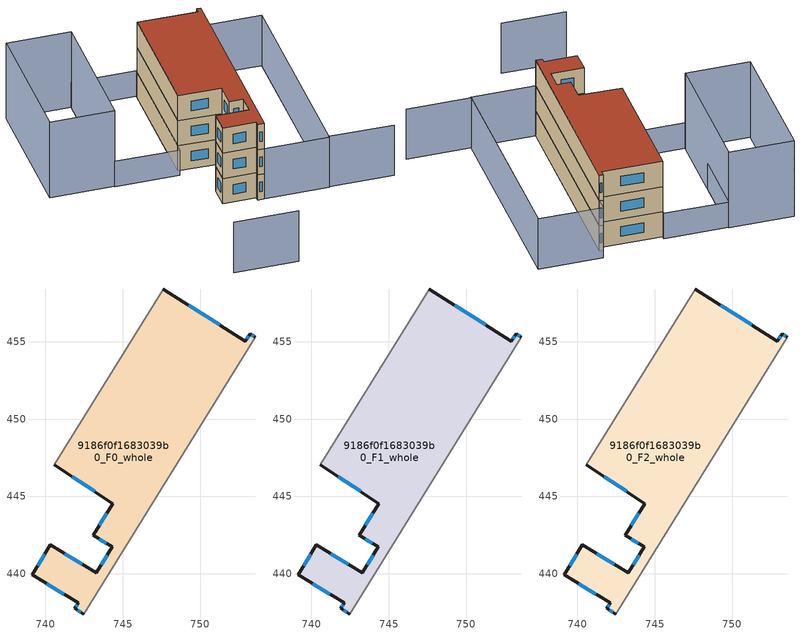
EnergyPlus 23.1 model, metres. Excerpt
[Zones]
9186f0f1683039b0_F0_whole
 floor ground (EU_floor_Construction): 753.23,455.5 753.56,455.29 742.48,437.41 741.89,437.77 742.11,438.12 739.15,439.94 740.33,441.87 743.29,440.05 744.32,441.74 743.09,442.48 744.36,444.54 740.56,447.04 747.6,458.41 752.92,455.04 z0
 wall outside (EU_wall_Construction): 740.56,447.04 744.36,444.54 743.09,442.48 744.32,441.74 743.29,440.05 740.33,441.87 739.15,439.94 742.11,438.12 741.89,437.77 742.48,437.41 / 753.56,455.29 753.23,455.5 752.92,455.04 747.6,458.41 z0:3
 wall adiabatic (EU_wall_Construction): 747.6,458.41 740.56,447.04 / 742.48,437.41 753.56,455.29 z0:3
 window (EU_Window_Construction): 740.07,439.37 741.19,438.69 / 739.96,441.27 739.51,440.54 / 742.37,440.62 741.25,441.3 / 744,441.21 743.61,440.58 / 743.48,442.25 743.94,441.97 / 743.96,443.9 743.49,443.13 / 741.74,446.26 743.17,445.32 / 751.27,456.09 749.26,457.36 / 753.13,455.36 753.02,455.18 / 753.46,455.36 753.33,455.44 / 742.07,437.66 742.3,437.52 / 742.04,438.01 741.96,437.88 z0.93:2.07
9186f0f1683039b0_F1_whole
 floor to 9186f0f1683039b0_F0_whole (EU_floor_Construction): 753.23,455.5 753.56,455.29 742.48,437.41 741.89,437.77 742.11,438.12 739.15,439.94 740.33,441.87 743.29,440.05 744.32,441.74 743.09,442.48 744.36,444.54 740.56,447.04 747.6,458.41 752.92,455.04 z3
 wall outside (EU_wall_Construction): 740.56,447.04 744.36,444.54 743.09,442.48 744.32,441.74 743.29,440.05 740.33,441.87 739.15,439.94 742.11,438.12 741.89,437.77 742.48,437.41 / 753.56,455.29 753.23,455.5 752.92,455.04 747.6,458.41 z3:6
 wall adiabatic (EU_wall_Construction): 747.6,458.41 740.56,447.04 / 742.48,437.41 753.56,455.29 z3:6
 window (EU_Window_Construction): 740.07,439.37 741.19,438.69 / 739.96,441.27 739.51,440.54 / 742.37,440.62 741.25,441.3 / 744,441.21 743.61,440.58 / 743.48,442.25 743.94,441.97 / 743.96,443.9 743.49,443.13 / 741.74,446.26 743.17,445.32 / 751.27,456.09 749.26,457.36 / 753.13,455.36 753.02,455.18 / 753.46,455.36 753.33,455.44 / 742.07,437.66 742.3,437.52 / 742.04,438.01 741.96,437.88 z3.93:5.07
9186f0f1683039b0_F2_whole
 floor to 9186f0f1683039b0_F1_whole (EU_floor_Construction): 753.23,455.5 753.56,455.29 742.48,437.41 741.89,437.77 742.11,438.12 739.15,439.94 740.33,441.87 743.29,440.05 744.32,441.74 743.09,442.48 744.36,444.54 740.56,447.04 747.6,458.41 752.92,455.04 z6
 wall outside (EU_wall_Construction): 740.56,447.04 744.36,444.54 743.09,442.48 744.32,441.74 743.29,440.05 740.33,441.87 739.15,439.94 742.11,438.12 741.89,437.77 742.48,437.41 / 753.56,455.29 753.23,455.5 752.92,455.04 747.6,458.41 z6:9
 wall adiabatic (EU_wall_Construction): 747.6,458.41 740.56,447.04 / 742.48,437.41 753.56,455.29 z6:9
 window (EU_Window_Construction): 740.07,439.37 741.19,438.69 / 739.96,441.27 739.51,440.54 / 742.37,440.62 741.25,441.3 / 744,441.21 743.61,440.58 / 743.48,442.25 743.94,441.97 / 743.96,443.9 743.49,443.13 / 741.74,446.26 743.17,445.32 / 751.27,456.09 749.26,457.36 / 753.13,455.36 753.02,455.18 / 753.46,455.36 753.33,455.44 / 742.07,437.66 742.3,437.52 / 742.04,438.01 741.96,437.88 z6.93:8.07
 roof outside (EU_roof_Construction): 744.32,441.74 743.29,440.05 740.33,441.87 739.15,439.94 742.11,438.12 741.89,437.77 742.48,437.41 753.56,455.29 753.23,455.5 752.92,455.04 747.6,458.41 740.56,447.04 744.36,444.54 743.09,442.48 z9
shading: 730.77,431.23 736.47,427.7 / 753.94,430.44 748.24,433.97 / 748.24,433.97 759.92,452.82 / 742.48,437.4 754.21,456.34 / 754.21,456.34 759.91,452.81 / 759.91,452.81 748.18,433.87 / 748.18,433.87 742.48,437.4 z0:6; 734.45,449.91 742.07,462.2 / 742.07,462.2 747.77,458.67 / 747.77,458.67 740.15,446.38 / 740.15,446.38 734.45,449.91 z0:3; 742.1,462.26 734.5,449.98 / 734.5,449.98 728.8,453.51 / 728.8,453.51 736.4,465.79 / 736.4,465.79 742.1,462.26 z0:9
[Building]
EU S2 Campaign: North Axis=0; Terrain=City; Solar Distribution=FullExterior
[Site:Location]
Montreal-Trudeau.Intl.AP: Latitude=45.4667; Longitude=-73.75; Time Zone=-5; Elevation=36
[SizingPeriod:WeatherFileDays]
AnnualSizingPeriod: Begin Month=1; Begin Day of Month=1; End Month=12; End Day of Month=31; Day of Week for Start Day=Monday; Use Weather File Daylight Saving Period=No; Use Weather File Rain and Snow Indicators=No
[MATERIAL]
EU_InternalMass_Material: Roughness=MediumRough; Thickness=0.1; Conductivity=1; Density=1800; Specific Heat=900; Thermal Absorptance=0.9; Solar Absorptance=0.7; Visible Absorptance=0.7
[MATERIAL:NOMASS] Roughness=MediumRough; Thermal Absorptance=0.9; Solar Absorptance=0.7; Visible Absorptance=0.7
Name | Thermal Resistance
EU_wall_NoMass; EU_floor_NoMass | 1.36485
EU_roof_NoMass | 2.55992
[WINDOWMATERIAL:SIMPLEGLAZINGSYSTEM]
EU_Window_SimpleGlazing: UFactor=3.92339; Solar Heat Gain Coefficient=0.8; Visible Transmittance=0.8
[CONSTRUCTION]
EU_wall_Construction: EU_wall_NoMass
EU_roof_Construction: EU_roof_NoMass
EU_floor_Construction: EU_floor_NoMass
EU_Window_Construction: EU_Window_SimpleGlazing
EU_InternalMass_Construction: EU_InternalMass_Material
[ZONE] Type=1; Multiplier=1; Ceiling Height=autocalculate; Floor Area=autocalculate; Part of Total Floor Area=Yes
Name | Volume
9186f0f1683039b0_F0_whole | 319.601
9186f0f1683039b0_F1_whole; 9186f0f1683039b0_F2_whole | 319.6
[INTERNALMASS] Construction=EU_InternalMass_Construction; Surface Area=106.536
Name | Zone or ZoneList
9186f0f1683039b0_F0_whole_EU_InternalMass | 9186f0f1683039b0_F0_whole
9186f0f1683039b0_F1_whole_EU_InternalMass | 9186f0f1683039b0_F1_whole
9186f0f1683039b0_F2_whole_EU_InternalMass | 9186f0f1683039b0_F2_whole
[OTHEREQUIPMENT] Fuel Type=Electricity; Design Level Calculation Method=Watts/Area; Power per Zone Floor Area=1; Fraction Latent=0; Fraction Radiant=0; Fraction Lost=0; Carbon Dioxide Generation Rate=0; EndUse Subcategory=EU_Step8_InternalGains
Name | Zone or ZoneList or Space or SpaceList | Schedule
EU_Step8_InternalGain_9186f0f1683039b0_F0_whole_f000 | 9186f0f1683039b0_F0_whole | EU_Step8_GainSchedule_9186f0f1683039b0_F0_whole_f000
EU_Step8_InternalGain_9186f0f1683039b0_F1_whole_f000 | 9186f0f1683039b0_F1_whole | EU_Step8_GainSchedule_9186f0f1683039b0_F1_whole_f000
EU_Step8_InternalGain_9186f0f1683039b0_F2_whole_f000 | 9186f0f1683039b0_F2_whole | EU_Step8_GainSchedule_9186f0f1683039b0_F2_whole_f000
[ZONEVENTILATION:DESIGNFLOWRATE] Schedule=EU_AlwaysOn; Design Flow Rate Calculation Method=AirChanges/Hour; Air Changes per Hour=0.860309; Ventilation Type=Natural; Fan Pressure Rise=0; Fan Total Efficiency=1; Constant Term Coefficient=1; Temperature Term Coefficient=0; Velocity Term Coefficient=0; Velocity Squared Term Coefficient=0; Minimum Indoor Temperature=-100; Maximum Indoor Temperature=100; Delta Temperature=-100; Minimum Outdoor Temperature=-100; Maximum Outdoor Temperature=100; Maximum Wind Speed=40
Name | Zone or ZoneList or Space or SpaceList
EU_ConstantAir_9186f0f1683039b0_F0_whole | 9186f0f1683039b0_F0_whole
EU_ConstantAir_9186f0f1683039b0_F1_whole | 9186f0f1683039b0_F1_whole
EU_ConstantAir_9186f0f1683039b0_F2_whole | 9186f0f1683039b0_F2_whole
[HVACTEMPLATE:THERMOSTAT] Constant Heating Setpoint=20; Constant Cooling Setpoint=50
EU_HeatOnly_9186f0f1683039b0_F0_whole; EU_HeatOnly_9186f0f1683039b0_F1_whole; EU_HeatOnly_9186f0f1683039b0_F2_whole
[HVACTEMPLATE:ZONE:IDEALLOADSAIRSYSTEM] System Availability Schedule=EU_AlwaysOn; Maximum Heating Supply Air Temperature=50; Minimum Cooling Supply Air Temperature=13; Maximum Heating Supply Air Humidity Ratio=0.0156; Minimum Cooling Supply Air Humidity Ratio=0.0077; Heating Limit=NoLimit; Cooling Limit=NoLimit; Heating Availability Schedule=EU_AlwaysOn; Cooling Availability Schedule=EU_CoolingOff; Dehumidification Control Type=ConstantSensibleHeatRatio; Cooling Sensible Heat Ratio=0.7; Dehumidification Setpoint=60; Humidification Control Type=None; Humidification Setpoint=30; Outdoor Air Method=None; Outdoor Air Flow Rate per Person=0.00944; Outdoor Air Flow Rate per Zone Floor Area=0; Outdoor Air Flow Rate per Zone=0; Demand Controlled Ventilation Type=None; Outdoor Air Economizer Type=NoEconomizer; Heat Recovery Type=None; Sensible Heat Recovery Effectiveness=0.7; Latent Heat Recovery Effectiveness=0.65
Name | Template Thermostat
9186f0f1683039b0_F0_whole | EU_HeatOnly_9186f0f1683039b0_F0_whole
9186f0f1683039b0_F1_whole | EU_HeatOnly_9186f0f1683039b0_F1_whole
9186f0f1683039b0_F2_whole | EU_HeatOnly_9186f0f1683039b0_F2_whole
[SIZING:ZONE] Zone Cooling Design Supply Air Temperature Input Method=SupplyAirTemperature; Zone Cooling Design Supply Air Temperature=13; Zone Heating Design Supply Air Temperature Input Method=SupplyAirTemperature; Zone Heating Design Supply Air Temperature=50; Zone Cooling Design Supply Air Humidity Ratio=0.008; Zone Heating Design Supply Air Humidity Ratio=0.008; Cooling Design Air Flow Method=DesignDay; Cooling Design Air Flow Rate=0; Cooling Minimum Air Flow per Zone Floor Area=0.000762; Cooling Minimum Air Flow=0; Cooling Minimum Air Flow Fraction=0.2; Heating Design Air Flow Method=DesignDay; Heating Design Air Flow Rate=0; Heating Maximum Air Flow per Zone Floor Area=0.002032; Heating Maximum Air Flow=0.141576; Heating Maximum Air Flow Fraction=0.3; Account for Dedicated Outdoor Air System=No; Dedicated Outdoor Air System Control Strategy=NeutralSupplyAir; Dedicated Outdoor Air Low Setpoint Temperature for Design=autosize; Dedicated Outdoor Air High Setpoint Temperature for Design=autosize; Zone Load Sizing Method=Sensible Load Only No Latent Load; Zone Latent Cooling Design Supply Air Humidity Ratio Input Method=HumidityRatioDifference; Zone Cooling Design Supply Air Humidity Ratio Difference=0.005; Zone Latent Heating Design Supply Air Humidity Ratio Input Method=HumidityRatioDifference; Zone Humidification Design Supply Air Humidity Ratio Difference=0.005
9186f0f1683039b0_F0_whole; 9186f0f1683039b0_F1_whole; 9186f0f1683039b0_F2_whole
[SCHEDULE:CONSTANT]
Name | Hourly Value
EU_AlwaysOn | 1
EU_CoolingOff | 0
[SCHEDULE:FILE] Column Number=1; Rows to Skip at Top=0; Number of Hours of Data=8760; Column Separator=Comma; Interpolate to Timestep=No; Minutes per Item=60; Adjust Schedule for Daylight Savings=Yes
Name | File
EU_Step8_GainSchedule_9186f0f1683039b0_F0_whole_f000 | ../../schedules/9186f0f1683039b0/9186f0f1683039b0_F0_whole_f000_gain.csv
EU_Step8_GainSchedule_9186f0f1683039b0_F1_whole_f000 | ../../schedules/9186f0f1683039b0/9186f0f1683039b0_F1_whole_f000_gain.csv
EU_Step8_GainSchedule_9186f0f1683039b0_F2_whole_f000 | ../../schedules/9186f0f1683039b0/9186f0f1683039b0_F2_whole_f000_gain.csv
